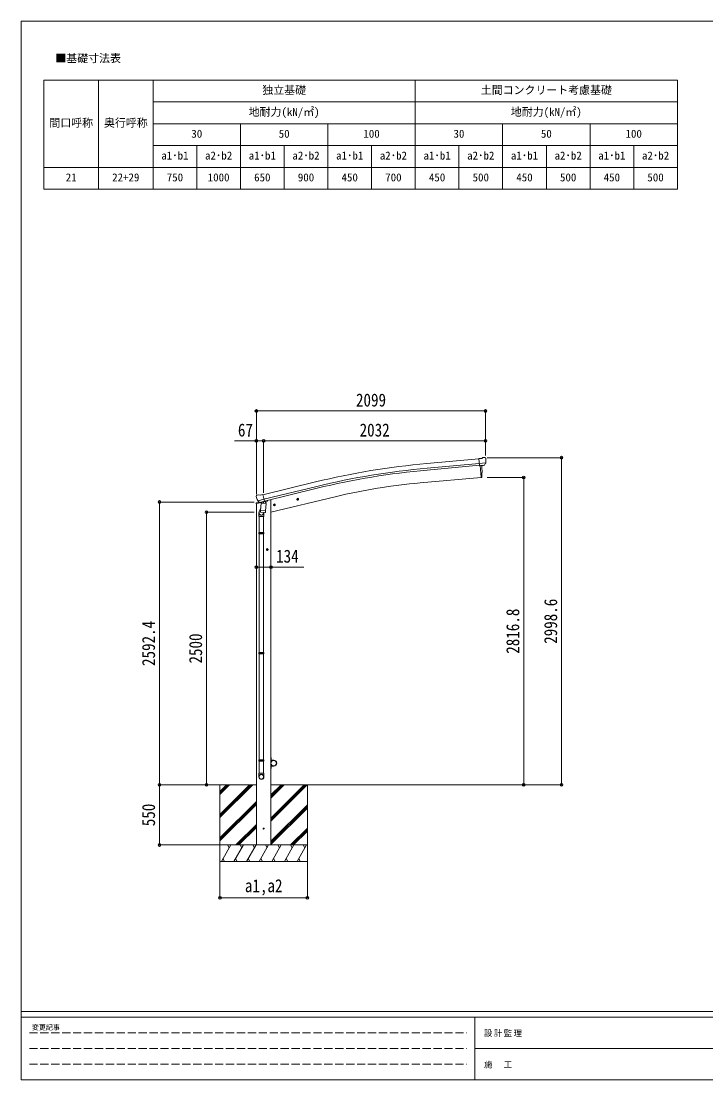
# Model space of a CAD drawing. Units: millimetres at full size. Extents: x -6988 to 7066, y -4877 to 4823.
# Drawn here: x -6988 to -720, y -4877 to 4823 of the extents above; entities that cross this region are included whole.
import ezdxf
from ezdxf.enums import TextEntityAlignment as Align

# ---------------------------------------------------------------- set-up
doc = ezdxf.new("R2010")
doc.units = ezdxf.units.MM
doc.header["$LTSCALE"] = 25
doc.header["$PDMODE"] = 32
doc.header["$PDSIZE"] = 25
doc.linetypes.add('DASHED3', pattern=[4, 3, -1])
for name, color, linetype, lineweight in [('0-0_0', 7, 'Continuous', 9), ('0-1_本体', 4, 'Continuous', 9), ('0-2_部品', 7, 'Continuous', 9), ('0-5_DIM1', 3, 'Continuous', 9), ('0-A_寸法', 6, 'Continuous', 9), ('1-0_FRAME', 7, 'Continuous', 18), ('F-0_240', 7, 'Continuous', 9)]:
    doc.layers.add(name, color=color, linetype=linetype, lineweight=lineweight)
doc.styles.add('ＭＳ ゴシック', font='')
doc.styles.get('ＭＳ ゴシック').set_extended_font_data('MS Gothic')

msp = doc.modelspace()

# ---------------------------------------------------------------- linework, layer by layer
at = {"layer": '0-0_0'}
for p, q in [((-4835.06, -2175.32), (-5185.35, -2175.32)), ((-5168.06, -2175.32), (-5168.06, -2875.32)), ((-5168.06, -2446.82), (-4896.56, -2175.32)), ((-5168.06, -2460.96), (-4882.42, -2175.32)), ((-5168.06, -2475.1), (-4868.28, -2175.32)), ((-5168.06, -2234.68), (-5108.69, -2175.32)), ((-5168.06, -2248.83), (-5094.55, -2175.32)), ((-5168.06, -2262.97), (-5080.41, -2175.32)), ((-4701.06, -2175.32), (-2691.71, -2175.32)), ((-4701.06, -2507.58), (-4368.8, -2175.32)), ((-4701.06, -2479.29), (-4397.08, -2175.32)), ((-4701.06, -2493.43), (-4382.94, -2175.32)), ((-4701.06, -2295.45), (-4580.93, -2175.32)), ((-4701.06, -2281.3), (-4595.07, -2175.32)), ((-4701.06, -2267.16), (-4609.22, -2175.32)), ((-4368.06, -2175.32), (-4368.06, -2875.32)), ((-5168.06, -2658.95), (-4835.06, -2325.95)), ((-5168.06, -2673.09), (-4835.06, -2340.09)), ((-5168.06, -2687.23), (-4835.06, -2354.23)), ((-4701.06, -2691.42), (-4368.06, -2358.43)), ((-4701.06, -2705.57), (-4368.06, -2372.57)), ((-4701.06, -2719.71), (-4368.06, -2386.71)), ((-5022.3, -2725.32), (-4835.06, -2538.08)), ((-5008.16, -2725.32), (-4835.06, -2552.22)), ((-4994.02, -2725.32), (-4835.06, -2566.37)), ((-4522.82, -2725.32), (-4368.06, -2570.56)), ((-4508.68, -2725.32), (-4368.06, -2584.7)), ((-4494.54, -2725.32), (-4368.06, -2598.84)), ((-4368.06, -2725.32), (-5168.06, -2725.32)), ((-5155.36, -2875.32), (-5068.76, -2725.32)), ((-5083.76, -2751.3), (-5098.76, -2725.32)), ((-5039.89, -2875.32), (-4953.29, -2725.32)), ((-4968.29, -2751.3), (-4983.29, -2725.32)), ((-4924.42, -2875.32), (-4837.82, -2725.32)), ((-4852.82, -2751.3), (-4867.82, -2725.32)), ((-4808.95, -2875.32), (-4722.35, -2725.32)), ((-4737.35, -2751.3), (-4752.35, -2725.31)), ((-4693.48, -2875.32), (-4606.88, -2725.32)), ((-4621.88, -2751.3), (-4636.88, -2725.32)), ((-4578.01, -2875.32), (-4491.41, -2725.32)), ((-4521.41, -2725.32), (-4506.41, -2751.3)), ((-4462.54, -2875.32), (-4375.94, -2725.32)), ((-4405.94, -2725.32), (-4390.94, -2751.3)), ((-5168.06, -2875.32), (-4368.06, -2875.32)), ((-5140.36, -2849.34), (-5125.36, -2875.31)), ((-5024.89, -2849.34), (-5009.89, -2875.31)), ((-4909.42, -2849.33), (-4894.42, -2875.32)), ((-4793.95, -2849.34), (-4778.95, -2875.32)), ((-4678.48, -2849.34), (-4663.48, -2875.32)), ((-4563.01, -2849.34), (-4548.01, -2875.32)), ((-4447.54, -2849.34), (-4432.54, -2875.32))]:
    msp.add_line(p, q, dxfattribs=at)
at = {"layer": '0-1_本体'}
for p, q in [((-2798.23, 813.04), (-3275.16, 769.99)), ((-2794.52, 770.2), (-3271.3, 727.21)), ((-2792.99, 753.22), (-3269.77, 710.23)), ((-2785.69, 750.61), (-2776.14, 641.48)), ((-4775.02, 484.28), (-4292.09, 601.59)), ((-2776.14, 641.48), (-3334.01, 592.67)), ((-4765, 442.52), (-4281.96, 559.85)), ((-4761.02, 425.95), (-4277.93, 543.28)), ((-4835.06, 401.58), (-4835.06, -2725.32)), ((-4701.06, 437.68), (-4712.69, 437.68)), ((-4701.06, 324.56), (-4112.28, 465.92)), ((-4701.06, 437.68), (-4701.06, -2725.32))]:
    msp.add_line(p, q, dxfattribs=at)
msp.add_lwpolyline([(-2785.69, 750.61), (-2776.14, 641.48), (-2773.6, 641.79)], dxfattribs=at)
for centre, radius, start, end in [((-2650.56, -6156.46), 6954.55, 95.15276, 103.65276), ((-2650.56, -6156.46), 6911.6, 95.15276, 103.65276), ((-2650.56, -6156.46), 6894.55, 95.15276, 103.65276), ((-3469.06, 696.29), 700, 355.76043, 4.54658), ((-2870.34, -4707.14), 5320.05, 95, 103.5), ((-2773.96, 644.77), 3, 277, 355.76043)]:
    msp.add_arc(centre, radius, start, end, dxfattribs=at)
at = {"layer": '0-2_部品'}
for p, q in [((-2771.8, 816.98), (-2798.37, 814.66)), ((-2792.71, 750), (-2798.37, 814.66)), ((-2771.8, 816.98), (-2760.08, 823.75)), ((-2745.18, 825.33), (-2758.84, 824.14)), ((-2736.04, 819.58), (-2741.53, 824.18)), ((-2734.98, 817.54), (-2734.86, 816.2)), ((-2735.51, 774.69), (-2794.42, 769.54)), ((-2782.75, 750.87), (-2792.71, 750)), ((-2749.14, 753.81), (-2756.85, 753.13)), ((-2746.76, 755.21), (-2735.82, 774.14)), ((-4801.44, 480.61), (-4775.51, 486.84)), ((-4837.62, 400.96), (-4794.92, 411.22)), ((-4837.62, 407.85), (-4837.62, 400.96)), ((-4836.49, 469.3), (-4836.22, 468.15)), ((-4832.27, 477.87), (-4836.13, 471.58)), ((-4809.11, 417.06), (-4835.32, 410.77)), ((-4829.18, 480.12), (-4816, 483.29)), ((-4822.44, 428.99), (-4764.93, 442.8)), ((-4805.59, 414.08), (-4821.96, 428.57)), ((-4801.44, 480.61), (-4814.7, 483.31)), ((-4802.88, 413.51), (-4795.36, 415.32)), ((-4802.04, 413.62), (-4800.51, 413.99)), ((-4800.51, 413.99), (-4763.81, 422.8)), ((-4798.67, 413.76), (-4798.73, 413.02)), ((-4797.97, 411.98), (-4772.15, 405.54)), ((-4791.05, 406.63), (-4795.73, 339.79)), ((-4745.36, 403.43), (-4791.05, 406.63)), ((-4789.28, 409.81), (-4789.51, 406.52)), ((-4769.76, 420.97), (-4770.78, 406.37)), ((-4763.81, 422.8), (-4762.28, 423.16)), ((-4760.72, 425.27), (-4759.78, 425.2)), ((-4759.78, 425.2), (-4746.47, 409.89)), ((-4755.79, 420.61), (-4736.9, 425.14)), ((-4750.04, 336.6), (-4745.36, 403.43)), ((-4746.47, 409.89), (-4746.91, 403.54)), ((-4733.07, 433.32), (-4733.07, 430.01)), ((-4679.95, 388.77), (-4660.51, 393.44)), ((-4675.4, 396.54), (-4677.53, 389.35)), ((-4668.1, 398.3), (-4675.4, 396.54)), ((-4667.9, 381.38), (-4672.57, 400.82)), ((-4662.93, 392.85), (-4668.1, 398.3)), ((-4665.06, 385.66), (-4662.93, 392.85)), ((-4466.03, 440.12), (-4446.59, 444.79)), ((-4461.48, 447.9), (-4463.61, 440.71)), ((-4454.18, 449.66), (-4461.48, 447.9)), ((-4453.97, 432.73), (-4458.64, 452.18)), ((-4449.01, 444.21), (-4454.18, 449.66)), ((-4451.14, 437.01), (-4449.01, 444.21)), ((-4812.06, 283.93), (-4812.06, 318.28)), ((-4793.99, 364.56), (-4808.69, 326.01)), ((-4796.58, 327.33), (-4795.71, 339.79)), ((-4796.19, 325.97), (-4796.19, 325.97)), ((-4750.04, 336.6), (-4795.73, 339.79)), ((-4794.74, 325.19), (-4753.04, 322.27)), ((-4764.66, 323.08), (-4769.2, 311.76)), ((-4766.06, 318.58), (-4766.06, 283.93)), ((-4750.05, 336.6), (-4750.94, 323.9)), ((-4766.06, 283.93), (-4812.06, 283.93)), ((-4810.06, 283.93), (-4810.06, 137.23)), ((-4768.06, 283.93), (-4768.06, 137.23)), ((-4812.06, 135.23), (-4811.06, 137.23)), ((-4766.06, 135.23), (-4812.06, 135.23)), ((-4766.06, 127.23), (-4812.06, 127.23)), ((-4767.06, 137.23), (-4811.06, 137.23)), ((-4767.06, 125.23), (-4811.06, 125.23)), ((-4810.06, 125.23), (-4810.06, -961.96)), ((-4768.06, 125.23), (-4768.06, -961.96)), ((-4766.06, 135.23), (-4767.06, 137.23)), ((-4766.06, 127.23), (-4767.06, 125.23)), ((-4766.06, 135.23), (-4766.06, 127.23)), ((-4724.56, -18.82), (-4744.56, -18.82)), ((-4734.56, -11.31), (-4741.06, -15.06)), ((-4741.06, -15.06), (-4741.06, -22.57)), ((-4741.06, -22.57), (-4734.56, -26.32)), ((-4734.56, -28.82), (-4734.56, -8.82)), ((-4728.06, -15.06), (-4734.56, -11.31)), ((-4812.06, -963.96), (-4811.06, -961.96)), ((-4766.06, -963.96), (-4812.06, -963.96)), ((-4767.06, -961.96), (-4811.06, -961.96)), ((-4766.06, -963.96), (-4767.06, -961.96)), ((-4766.06, -963.96), (-4766.06, -971.96)), ((-4766.06, -971.96), (-4812.06, -971.96)), ((-4767.06, -973.96), (-4811.06, -973.96)), ((-4810.06, -973.96), (-4810.06, -2067.15)), ((-4768.06, -973.96), (-4768.06, -2067.15)), ((-4766.06, -971.96), (-4767.06, -973.96)), ((-4812.06, -1947.15), (-4811.06, -1945.15)), ((-4766.06, -1947.15), (-4812.06, -1947.15)), ((-4766.06, -1955.15), (-4812.06, -1955.15)), ((-4767.06, -1945.15), (-4811.06, -1945.15)), ((-4767.06, -1957.15), (-4811.06, -1957.15)), ((-4810.06, -1957.15), (-4810.06, -2067.15)), ((-4768.06, -1957.15), (-4768.06, -2067.15)), ((-4766.06, -1947.15), (-4767.06, -1945.15)), ((-4766.06, -1955.15), (-4767.06, -1957.15)), ((-4766.06, -1947.15), (-4766.06, -1955.15)), ((-4812.06, -2101.29), (-4812.06, -2067.15)), ((-4766.06, -2067.15), (-4812.06, -2067.15)), ((-4766.06, -2101.29), (-4766.06, -2067.15))]:
    msp.add_line(p, q, dxfattribs=at)
for points in [[(-2782.75, 750.87), (-2782.48, 750.8), (-2757.1, 753.02), (-2756.85, 753.13)], [(-2735.43, 775.32), (-2735.72, 774.34), (-2735.82, 774.14)], [(-4770.08, 421.39), (-4760.35, 423.72), (-4775.51, 486.84)], [(-4822.71, 429.57), (-4822.12, 428.72), (-4821.96, 428.57)], [(-4770.08, 421.39), (-4770.31, 421.24), (-4795.08, 415.29), (-4795.36, 415.32)], [(-4677.53, 389.35), (-4672.36, 383.9), (-4665.06, 385.66)], [(-4463.61, 440.71), (-4458.44, 435.26), (-4451.14, 437.01)], [(-4812.06, 135.23), (-4812.06, 127.23), (-4811.06, 125.23)], [(-4734.56, -26.32), (-4728.06, -22.57), (-4728.06, -15.06)], [(-4812.06, -963.96), (-4812.06, -971.96), (-4811.06, -973.96)], [(-4812.06, -1947.15), (-4812.06, -1955.15), (-4811.06, -1957.15)]]:
    msp.add_lwpolyline(points, dxfattribs=at)
for centre, radius in [((-4670.23, 391.1), 8.5), ((-4670.23, 391.1), 7.7), ((-4670.23, 391.1), 6.5), ((-4456.31, 442.46), 8.5), ((-4456.31, 442.46), 7.7), ((-4456.31, 442.46), 6.5), ((-4734.56, -18.82), 8.5), ((-4734.56, -18.82), 7.7), ((-4734.56, -18.82), 6.5)]:
    msp.add_circle(centre, radius, dxfattribs=at)
at = {"layer": '0-2_部品', "color": 4}
msp.add_circle((-4768.06, -2575.32), 4.5, dxfattribs=at)
at = {"layer": '0-2_部品'}
for centre, radius, start, end in [((-2758.58, 821.15), 3, 95, 120), ((-2744.74, 820.35), 5, 50.00648, 94.99352), ((-2936.49, 798.56), 202.4, 353.4085, 5), ((-4834.62, 407.85), 3, 103.5, 180), ((-4639.41, 515.4), 202.4, 193.5, 205.09125), ((-4828.01, 475.26), 5, 103.5, 148.5), ((-4815.29, 480.37), 3, 78.5, 103.5), ((-4802.16, 414.1), 0.5, 248.23754, 283.5), ((-4799.17, 413.79), 0.5, 356, 103.5), ((-4797.73, 412.95), 1, 176, 256), ((-4771.8, 406.51), 1.03, 250.03897, 351.96569), ((-4769.16, 420.89), 0.604, 100.59842, 172.20595), ((-4762.39, 423.65), 0.5, 283.5, 318.76246), ((-4738.07, 430.01), 5, 283.5, 0), ((-4782.06, 318.28), 30, 177.45142, 180), ((-4794.64, 327.15), 1.95, 175.04017, 217.47766), ((-4794.6, 327.18), 2, 217.40962, 266), ((-4752.9, 324.27), 2, 266, 349.46843)]:
    msp.add_arc(centre, radius, start, end, dxfattribs=at)
for centre, major_axis, ratio, start_param, end_param in [((-2730.65, 821.59), (-15.35, 3.44), 0.101033, 5.9751426, 5.9753737), ((-2737.98, 817.28), (2.71, -1.31), 0.997474, 0.5366567, 1.3225652), ((-2749.41, 756.8), (1.62, -2.54), 0.997631, 5.8041905, 5.8929484), ((-2749.48, 756.91), (-3.5, 2.17), 0.650902, 2.1145521, 2.1873627), ((-2749.36, 756.71), (1.62, -2.54), 0.997631, 5.965759, 6.7621801), ((-4833.57, 470.01), (-1.57, -2.57), 0.99628, 4.712389, 5.4996506), ((-4803.6, 416.33), (-0.73, -2.92), 0.997631, 5.8041905, 6.6006116), ((-4803.54, 416.56), (2.63, 3.16), 0.650902, 4.0958226, 4.1686332), ((-4803.57, 416.44), (-0.73, -2.92), 0.997631, 0.3902369, 0.4789948), ((-4789.06, 318.58), (23, 0), 0.996195, 2.3585569, 6.3253237), ((-4789.06, 318.58), (21, 0), 0.996195, 2.7786684, 5.9512394), ((-4789.06, -2099.55), (-23, 0), 0.996195, 3.1415927, 6.2831853), ((-4789.06, -2101.29), (-23, 0), 0.996195, 3.1415927, 6.2831853), ((-4789.06, -2101.29), (0, -23.43), 0.981806, 4.712389, 7.8539816)]:
    msp.add_ellipse(centre, major_axis=major_axis, ratio=ratio, start_param=start_param, end_param=end_param, dxfattribs=at)
msp.add_ellipse((-4789.06, -2101.29), major_axis=(21, 0), ratio=0.996195, dxfattribs=at)
at = {"layer": '0-5_DIM1'}
for p, q in [((-4701.06, -1925.32), (-4699.06, -1925.32)), ((-4701.06, -1925.32), (-4701.06, -1948.02)), ((-4699.06, -1948.02), (-4699.06, -1925.32)), ((-4701.06, -2025.32), (-4701.06, -2002.62)), ((-4701.06, -2025.32), (-4699.06, -2025.32)), ((-4676.06, -1948.02), (-4699.06, -1948.02)), ((-4699.06, -1950.02), (-4676.06, -1950.02)), ((-4699.06, -2000.62), (-4676.06, -2000.62)), ((-4699.06, -2002.62), (-4699.06, -2025.32)), ((-4676.06, -2002.62), (-4699.06, -2002.62))]:
    msp.add_line(p, q, dxfattribs=at)
msp.add_circle((-4676.06, -1975.32), 25, dxfattribs=at)
for centre, radius, start, end in [((-4699.06, -1948.02), 2, 180, 270), ((-4699.06, -2002.62), 2, 90, 180), ((-4676.06, -1975.32), 27.3, 270, 90), ((-4676.06, -1975.32), 25.3, 270, 90)]:
    msp.add_arc(centre, radius, start, end, dxfattribs=at)
at = {"layer": '0-A_寸法'}
for p, q in [((-4835.06, 1251.14), (-4835.06, 976.52)), ((-2736.06, 1251.14), (-4835.06, 1251.14)), ((-2736.06, 1251.14), (-2736.06, 976.52)), ((-4835.06, 976.52), (-5035.06, 976.52)), ((-4835.06, 976.52), (-4835.06, 488.96)), ((-4835.06, 976.52), (-4768.06, 976.52)), ((-4768.06, 976.52), (-4768.06, 500.09)), ((-4768.06, 976.52), (-2736.06, 976.52)), ((-2736.06, 976.52), (-2736.06, 842.84)), ((-2040.47, 823.24), (-2721.89, 823.24)), ((-2040.47, -2175.32), (-2040.47, 823.24)), ((-2387.58, 641.48), (-2721.89, 641.48)), ((-2387.58, -2175.32), (-2387.58, 641.48)), ((-5721.9, 417.08), (-4853.59, 417.08)), ((-5721.9, 417.08), (-5721.9, -2175.32)), ((-5291.24, 324.66), (-4853.59, 324.66)), ((-5291.24, -2175.32), (-5291.24, 324.66)), ((-4835.06, -179.27), (-4701.06, -179.27)), ((-4701.06, -179.27), (-4401.06, -179.27)), ((-5721.9, -2175.32), (-5168.06, -2175.32)), ((-5721.9, -2725.32), (-5721.9, -2175.32)), ((-5291.24, -2175.32), (-4853.59, -2175.32)), ((-2387.58, -2175.32), (-2721.89, -2175.32)), ((-2040.47, -2175.32), (-2691.71, -2175.32)), ((-5721.9, -2725.32), (-5168.06, -2725.32)), ((-5168.06, -3208.63), (-5168.06, -2881.18)), ((-4368.06, -3208.63), (-4368.06, -2881.18)), ((-4368.06, -3208.63), (-5168.06, -3208.63))]:
    msp.add_line(p, q, dxfattribs=at)
for p in [(-4835.06, 1251.14), (-2736.06, 1251.14), (-4835.06, 976.52), (-4768.06, 976.52), (-2736.06, 976.52), (-2040.47, 823.24), (-2387.58, 641.48), (-5721.9, 417.08), (-5291.24, 324.66), (-4835.06, -179.27), (-4701.06, -179.27), (-5721.9, -2175.32), (-5291.24, -2175.32), (-2387.58, -2175.32), (-2040.47, -2175.32), (-5721.9, -2725.32), (-5168.06, -3208.63), (-4368.06, -3208.63)]:
    msp.add_point(p, dxfattribs=at)
at = {"layer": '1-0_FRAME'}
for p, q in [((-6780.11, 4282.85), (-980.11, 4282.85)), ((-6780.11, 4282.85), (-6780.11, 3282.85)), ((-6280.11, 4282.85), (-6280.11, 3282.85)), ((-3380.11, 4282.85), (-3380.11, 3282.85)), ((-5780.11, 4082.85), (-980.11, 4082.85)), ((-5780.11, 3882.85), (-980.11, 3882.85)), ((-2580.11, 3882.85), (-2580.11, 3282.85)), ((-5780.11, 3682.85), (-980.11, 3682.85)), ((-2180.11, 3682.85), (-2180.11, 3282.85)), ((-1380.11, 3682.85), (-1380.11, 3282.85))]:
    msp.add_line(p, q, dxfattribs=at)
for points in [[(-5780.11, 4282.85), (-5780.11, 4082.85), (-5780.11, 3482.85), (-5780.11, 3282.85)], [(-980.11, 4282.85), (-980.11, 3682.85), (-980.11, 3282.85)], [(-4980.11, 3882.85), (-4980.11, 3682.85), (-4980.11, 3282.85)], [(-4180.11, 3882.85), (-4180.11, 3682.85), (-4180.11, 3282.85)], [(-1780.11, 3882.85), (-1780.11, 3482.85), (-1780.11, 3282.85)], [(-5380.11, 3682.85), (-5380.11, 3482.85), (-5380.11, 3282.85)], [(-4580.11, 3682.85), (-4580.11, 3482.85), (-4580.11, 3282.85)], [(-3780.11, 3682.85), (-3780.11, 3482.85), (-3780.11, 3282.85)], [(-2980.11, 3682.85), (-2980.11, 3482.85), (-2980.11, 3282.85)], [(-6780.11, 3482.85), (-5780.11, 3482.85), (-980.11, 3482.85)], [(-6780.11, 3282.85), (-6280.11, 3282.85), (-3380.11, 3282.85), (-1780.11, 3282.85), (-980.11, 3282.85)]]:
    msp.add_lwpolyline(points, dxfattribs=at)
at = {"layer": 'F-0_240', "color": 5}
for p, q in [((-6987.88, 4822.79), (-6987.88, -4877.21)), ((-6987.88, 4822.79), (6712.12, 4822.79)), ((-6987.88, -4252.21), (6712.12, -4252.21)), ((-6987.88, -4302.21), (4489.82, -4302.21)), ((-2835.18, -4302.21), (-2835.18, -4877.21)), ((-2835.18, -4589.71), (2289.82, -4589.71)), ((-6987.88, -4877.21), (6712.12, -4877.21))]:
    msp.add_line(p, q, dxfattribs=at)
at = {"layer": 'F-0_240', "color": 4, "linetype": 'DASHED3'}
for p, q in [((-6912.88, -4445.96), (-2910.18, -4445.96)), ((-6912.88, -4589.71), (-2910.18, -4589.71)), ((-6912.88, -4733.46), (-2910.18, -4733.46))]:
    msp.add_line(p, q, dxfattribs=at)

# ---------------------------------------------------------------- texts
at = {"layer": '0-A_寸法', "color": 7, "style": 'ＭＳ ゴシック', "width": 0.85}
for s, p in [('2099', (-3923.06, 1256.14)), ('67', (-5003.81, 981.52)), ('2032', (-3889.56, 981.52)), ('134', (-4654.19, -174.27)), ('a1,a2', (-4939.94, -3193.63))]:
    msp.add_text(s, height=119.1, dxfattribs=at).set_placement(p, align=Align.BOTTOM_LEFT)
for s, p in [('2998.6', (-2045.47, -882.29)), ('2816.8', (-2392.58, -973.17)), ('2592.4', (-5726.9, -1085.37)), ('2500', (-5296.24, -1062.83)), ('550', (-5726.9, -2553.44))]:
    msp.add_text(s, height=119.1, rotation=90, dxfattribs=at).set_placement(p, align=Align.BOTTOM_LEFT)
at = {"layer": '1-0_FRAME', "style": 'ＭＳ ゴシック'}
for s, p in [('■基礎寸法表', (-6674.81, 4424.28)), ('独立基礎', (-4780.11, 4132.85)), ('土間コンクリート考慮基礎', (-2780.11, 4132.85)), ('地耐力(kN/㎡)', (-4905.11, 3932.85)), ('地耐力(kN/㎡)', (-2505.11, 3932.85)), ('間口呼称', (-6730.11, 3832.85)), ('奥行呼称', (-6230.11, 3832.85)), ('30', (-5430.11, 3732.85)), ('50', (-4630.11, 3732.85)), ('100', (-3855.11, 3732.85)), ('30', (-3030.11, 3732.85)), ('50', (-2230.11, 3732.85)), ('100', (-1455.11, 3732.85)), ('a1･b1', (-5705.11, 3532.85)), ('a2･b2', (-5305.11, 3532.85)), ('a1･b1', (-4905.11, 3532.85)), ('a2･b2', (-4505.11, 3532.85)), ('a1･b1', (-4105.11, 3532.85)), ('a2･b2', (-3705.11, 3532.85)), ('a1･b1', (-3305.11, 3532.85)), ('a2･b2', (-2905.11, 3532.85)), ('a1･b1', (-2505.11, 3532.85)), ('a2･b2', (-2105.11, 3532.85)), ('a1･b1', (-1705.11, 3532.85)), ('a2･b2', (-1305.11, 3532.85)), ('21', (-6580.11, 3332.85)), ('22+29', (-6155.11, 3332.85)), ('750', (-5655.11, 3332.85)), ('1000', (-5280.11, 3332.85)), ('650', (-4855.11, 3332.85)), ('900', (-4455.11, 3332.85)), ('450', (-4055.11, 3332.85)), ('700', (-3655.11, 3332.85)), ('450', (-3255.11, 3332.85)), ('500', (-2855.11, 3332.85)), ('450', (-2455.11, 3332.85)), ('500', (-2055.11, 3332.85)), ('450', (-1655.11, 3332.85)), ('500', (-1255.11, 3332.85))]:
    msp.add_text(s, height=73.31, dxfattribs=at).set_placement(p, align=Align.BOTTOM_LEFT)
at = {"layer": 'F-0_240', "style": 'ＭＳ ゴシック'}
msp.add_text('変更記事', height=45.82, dxfattribs=at).set_placement((-6890.19, -4433.46), align=Align.BOTTOM_LEFT)
at = {"layer": 'F-0_240', "char_height": 54.99, "attachment_point": 7, "style": 'ＭＳ ゴシック'}
for s, insert in [('\\T1.17;設計監理', (-2750.74, -4483.46)), ('\\T1.17;施\u3000工', (-2750.74, -4770.96))]:
    msp.add_mtext(s, dxfattribs=dict(at, insert=insert))

doc.saveas('drawing.dxf')
